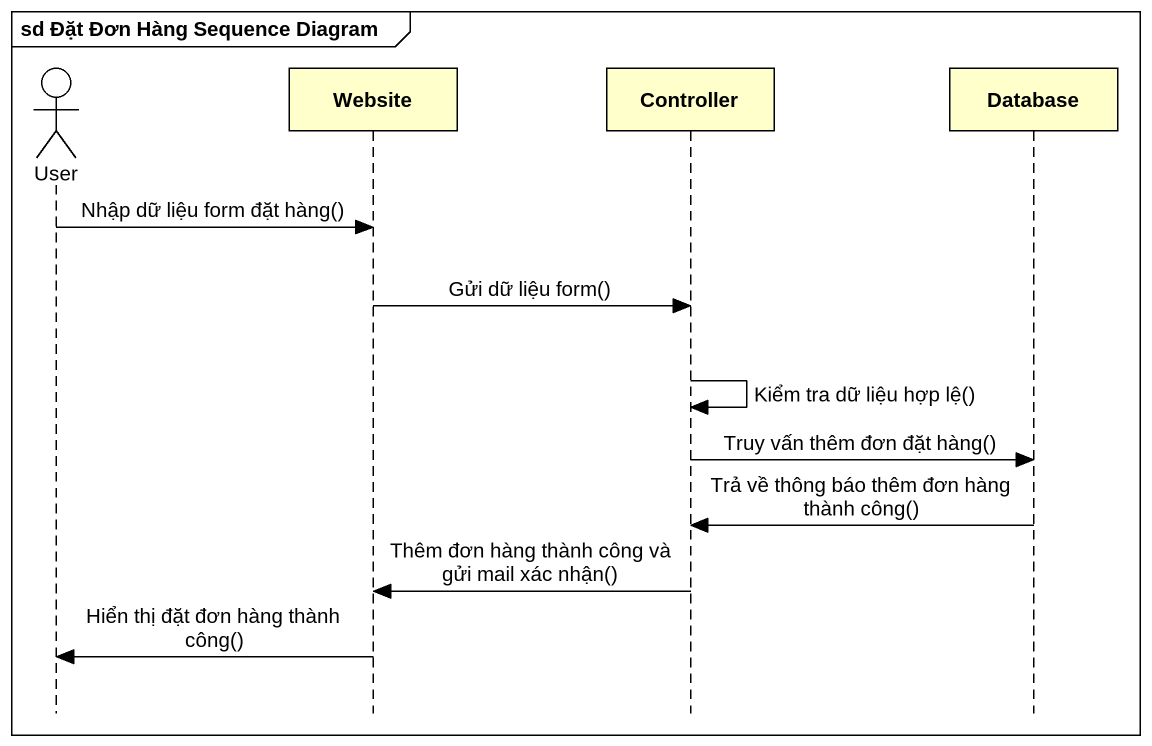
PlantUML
@startuml
mainframe sd Đặt Đơn Hàng Sequence Diagram
hide footbox
actor User
participant Website
participant Controller
participant "Database" as Database_

User -> Website : Nhập dữ liệu form đặt hàng()
Website -> Controller : Gửi dữ liệu form()
Controller -> Controller : Kiểm tra dữ liệu hợp lệ()
Controller -> Database_ : Truy vấn thêm đơn đặt hàng()
Database_ -> Controller : Trả về thông báo thêm đơn hàng thành công()
Controller -> Website : Thêm đơn hàng thành công và gửi mail xác nhận()
Website -> User : Hiển thị đặt đơn hàng thành công()
@enduml
